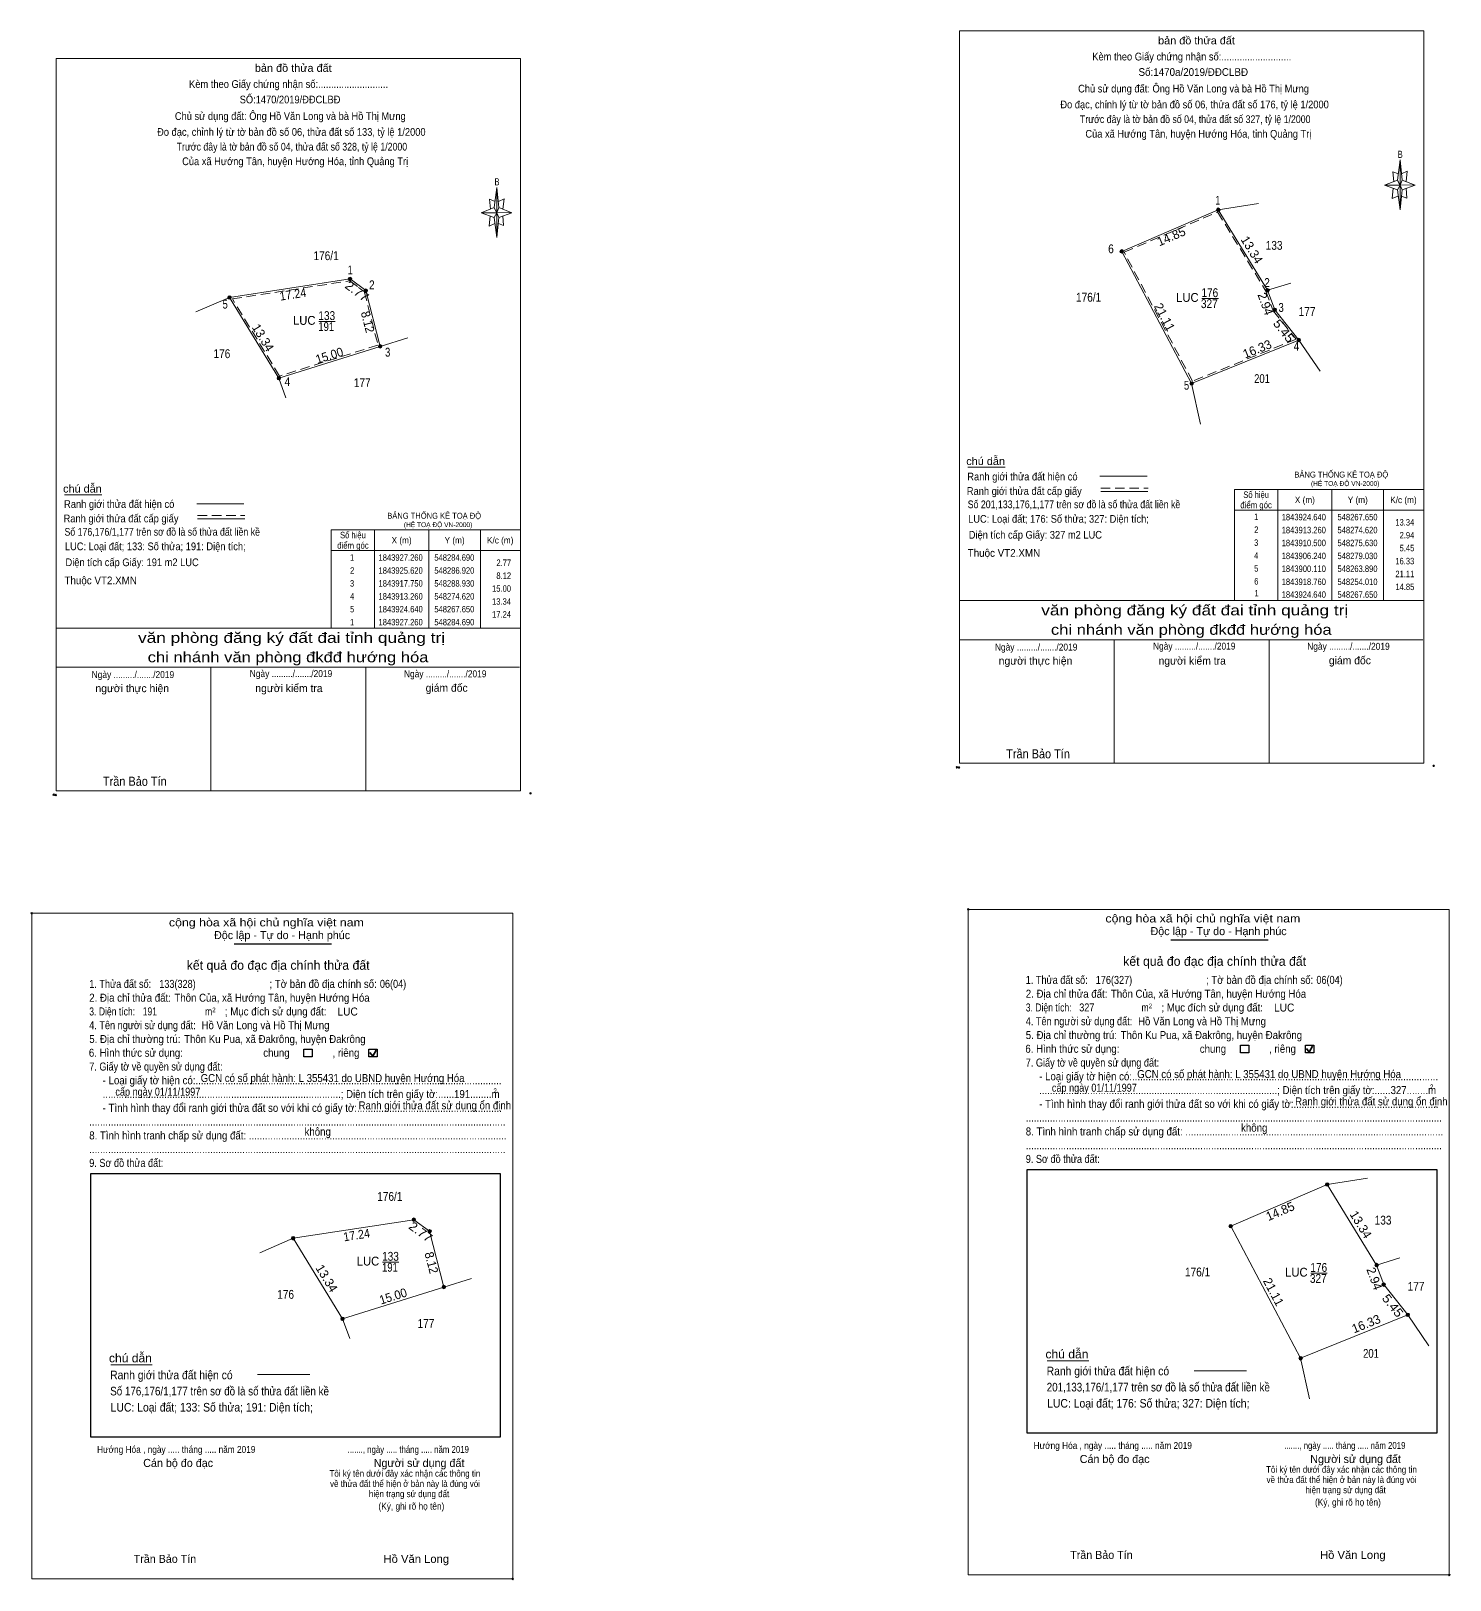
# Model space of a CAD drawing. Header units: metres. Extents: x 548238 to 548701, y 1843866 to 1844350.
# Drawn here: x 548270.6 to 548471, y 1844124.1 to 1844342.8 of the extents above; entities that cross this region are included whole.
import ezdxf
from ezdxf.enums import TextEntityAlignment as Align

# ---------------------------------------------------------------- set-up
doc = ezdxf.new("R2010")
doc.units = ezdxf.units.M
doc.header["$LTSCALE"] = 0.45
doc.header["$PDMODE"] = 32
doc.header["$PDSIZE"] = 0.225
doc.linetypes.add('MEDIUM_DASHED', pattern=[4.5, 3, -1.5])
for name, color, linetype, lineweight in [('10', 7, 'Continuous', 13), ('13', 7, 'Continuous', 13), ('3', 7, 'Continuous', 13), ('5', 7, 'Continuous', 13), ('63', 7, 'Continuous', 13)]:
    doc.layers.add(name, color=color, linetype=linetype, lineweight=lineweight)

msp = doc.modelspace()

# ---------------------------------------------------------------- hatches: boundary and pattern name
at = {"layer": '5'}
for points in [[(548438.51, 1844317.57, 1), (548438.01, 1844317.57, 1)], [(548424.87, 1844311.69, 1), (548424.37, 1844311.69, 1)], [(548315.89, 1844307.79, 1), (548315.39, 1844307.79, 1)], [(548318.12, 1844306.15, 1), (548317.62, 1844306.15, 1)], [(548445.48, 1844306.19, 1), (548444.98, 1844306.19, 1)], [(548298.85, 1844305.17, 1), (548298.35, 1844305.17, 1)], [(548446.49, 1844303.43, 1), (548445.99, 1844303.43, 1)], [(548449.89, 1844299.17, 1), (548449.39, 1844299.17, 1)], [(548320.13, 1844298.28, 1), (548319.63, 1844298.28, 1)], [(548305.82, 1844293.79, 1), (548305.32, 1844293.79, 1)], [(548434.75, 1844293.04, 1), (548434.25, 1844293.04, 1)], [(548453.9, 1844179.96, 1), (548453.4, 1844179.96, 1)], [(548324.89, 1844174.99, 1), (548324.39, 1844174.99, 1)], [(548307.85, 1844172.37, 1), (548307.35, 1844172.37, 1)], [(548327.12, 1844173.35, 1), (548326.62, 1844173.35, 1)], [(548440.26, 1844174.08, 1), (548439.76, 1844174.08, 1)], [(548460.87, 1844168.58, 1), (548460.37, 1844168.58, 1)], [(548329.13, 1844165.48, 1), (548328.63, 1844165.48, 1)], [(548461.88, 1844165.82, 1), (548461.38, 1844165.82, 1)], [(548465.28, 1844161.56, 1), (548464.78, 1844161.56, 1)], [(548314.82, 1844160.99, 1), (548314.32, 1844160.99, 1)], [(548450.14, 1844155.43, 1), (548449.64, 1844155.43, 1)]]:
    msp.add_hatch(color=256, dxfattribs=at).paths.add_polyline_path(points)

# ---------------------------------------------------------------- linework, layer by layer
at = {"layer": '10'}
for p, q in [((548438.26, 1844317.57), (548443.95, 1844318.44)), ((548434.5, 1844293.04), (548424.62, 1844311.69)), ((548319.88, 1844298.28), (548317.87, 1844306.15)), ((548445.23, 1844306.19), (548448.51, 1844307.22)), ((548446.24, 1844303.43), (548445.23, 1844306.19)), ((548298.6, 1844305.17), (548293.87, 1844303.13)), ((548446.24, 1844303.43), (548449.64, 1844299.17)), ((548319.89, 1844298.27), (548323.79, 1844299.49)), ((548434.5, 1844293.04), (548449.64, 1844299.17)), ((548452.63, 1844294.77), (548449.64, 1844299.17)), ((548305.57, 1844293.79), (548319.88, 1844298.28)), ((548435.75, 1844287.3), (548434.5, 1844293.04)), ((548453.65, 1844179.96), (548459.34, 1844180.83)), ((548307.6, 1844172.37), (548302.87, 1844170.33)), ((548328.88, 1844165.48), (548326.87, 1844173.35)), ((548449.89, 1844155.43), (548440.01, 1844174.08)), ((548460.62, 1844168.58), (548463.9, 1844169.61)), ((548461.63, 1844165.82), (548460.62, 1844168.58)), ((548328.89, 1844165.47), (548332.79, 1844166.69)), ((548461.63, 1844165.82), (548465.03, 1844161.56)), ((548314.57, 1844160.99), (548328.88, 1844165.48)), ((548449.89, 1844155.43), (548465.03, 1844161.56)), ((548468.02, 1844157.16), (548465.03, 1844161.56)), ((548451.14, 1844149.69), (548449.89, 1844155.43))]:
    msp.add_line(p, q, dxfattribs=at)
for points in [[(548445.23, 1844306.19), (548438.26, 1844317.57), (548424.62, 1844311.69)], [(548298.6, 1844305.17), (548315.64, 1844307.79), (548317.87, 1844306.15)], [(548306.58, 1844291.03), (548305.57, 1844293.79), (548298.6, 1844305.17)], [(548460.62, 1844168.58), (548453.65, 1844179.96), (548440.01, 1844174.08)], [(548307.6, 1844172.37), (548324.64, 1844174.99), (548326.87, 1844173.35)], [(548315.58, 1844158.23), (548314.57, 1844160.99), (548307.6, 1844172.37)]]:
    msp.add_lwpolyline(points, dxfattribs=at)
at = {"layer": '13'}
for p, q in [((548435.95, 1844305.05), (548438.27, 1844305.05)), ((548311.22, 1844301.81), (548313.54, 1844301.81)), ((548320.22, 1844169.01), (548322.54, 1844169.01)), ((548451.34, 1844167.44), (548453.66, 1844167.44))]:
    msp.add_line(p, q, dxfattribs=at)
at = {"layer": '3'}
for p, q in [((548463.56, 1844321.76), (548463.93, 1844324.59)), ((548463.56, 1844320.37), (548461.74, 1844321.02)), ((548464.22, 1844321.76), (548466.05, 1844321.02)), ((548335.99, 1844317.88), (548336.36, 1844320.71)), ((548464.22, 1844320.37), (548463.93, 1844317.53)), ((548464.88, 1844319.2), (548464.15, 1844319.49)), ((548464.8, 1844320.59), (548464.88, 1844319.2)), ((548335.99, 1844316.49), (548334.17, 1844317.14)), ((548336.65, 1844317.88), (548338.48, 1844317.14)), ((548337.23, 1844316.71), (548337.31, 1844315.32)), ((548336.65, 1844316.49), (548336.36, 1844313.65)), ((548337.31, 1844315.32), (548336.58, 1844315.61)), ((548402.89, 1844281.21), (548408.17, 1844281.21)), ((548421.55, 1844279.94), (548428.22, 1844279.94)), ((548275.32, 1844277.33), (548280.6, 1844277.33)), ((548421.66, 1844277.8), (548428.32, 1844277.8)), ((548293.98, 1844276.06), (548300.65, 1844276.06)), ((548294.09, 1844273.92), (548300.75, 1844273.92)), ((548401.69, 1844262.39), (548467.3, 1844262.39)), ((548274.12, 1844258.51), (548339.73, 1844258.51)), ((548401.69, 1844256.85), (548467.15, 1844256.85)), ((548401.69, 1844256.85), (548467.15, 1844256.85)), ((548401.69, 1844256.85), (548467.15, 1844256.85)), ((548423.56, 1844239.43), (548423.56, 1844256.85)), ((548445.43, 1844239.43), (548445.43, 1844256.85)), ((548274.12, 1844252.97), (548339.58, 1844252.97)), ((548274.12, 1844252.97), (548339.58, 1844252.97)), ((548274.12, 1844252.97), (548339.58, 1844252.97)), ((548295.99, 1844235.55), (548295.99, 1844252.97)), ((548317.86, 1844235.55), (548317.86, 1844252.97)), ((548414.1, 1844155.08), (548419.96, 1844155.08)), ((548281.83, 1844154.52), (548287.69, 1844154.52)), ((548302.57, 1844153.11), (548309.97, 1844153.11)), ((548434.84, 1844153.67), (548442.24, 1844153.67))]:
    msp.add_line(p, q, dxfattribs=at)
at = {"layer": '3', "linetype": 'MEDIUM_DASHED'}
for p, q in [((548421.66, 1844278.26), (548428.36, 1844278.26)), ((548294.09, 1844274.38), (548300.79, 1844274.38))]:
    msp.add_line(p, q, dxfattribs=at)
at = {"layer": '3', "lineweight": 25}
for p, q in [((548299.29, 1844213.93), (548313.03, 1844213.93)), ((548431.56, 1844214.49), (548445.3, 1844214.49)), ((548279.01, 1844181.53), (548336.84, 1844181.53)), ((548336.84, 1844181.53), (548336.84, 1844144.31)), ((548411.28, 1844182.09), (548469.11, 1844182.09)), ((548469.11, 1844182.09), (548469.11, 1844144.87))]:
    msp.add_line(p, q, dxfattribs=at)
at = {"layer": '3', "lineweight": 35}
for p, q in [((548318.45, 1844198.58), (548318.84, 1844198.08)), ((548318.84, 1844198.08), (548319.31, 1844198.92)), ((548450.72, 1844199.14), (548451.11, 1844198.64)), ((548451.11, 1844198.64), (548451.58, 1844199.48))]:
    msp.add_line(p, q, dxfattribs=at)
at = {"layer": '3'}
for points in [[(548401.69, 1844342.8), (548467.3, 1844342.8), (548467.3, 1844239.43), (548401.69, 1844239.43)], [(548274.12, 1844338.92), (548339.73, 1844338.92), (548339.73, 1844235.55), (548274.12, 1844235.55)], [(548463.93, 1844324.59), (548464.22, 1844321.76), (548463.93, 1844321.02)], [(548463.93, 1844321.02), (548461.74, 1844321.02), (548463.56, 1844321.76), (548464.22, 1844320.37), (548466.05, 1844321.02), (548463.93, 1844321.1)], [(548463.93, 1844321.02), (548463.93, 1844317.53), (548463.56, 1844320.37)], [(548336.36, 1844320.71), (548336.65, 1844317.88), (548336.36, 1844317.14)], [(548336.36, 1844317.14), (548334.17, 1844317.14), (548335.99, 1844317.88), (548336.65, 1844316.49), (548338.48, 1844317.14), (548336.36, 1844317.22)], [(548336.36, 1844317.14), (548336.36, 1844313.65), (548335.99, 1844316.49)], [(548270.68, 1844218.24), (548338.61, 1844218.24), (548338.61, 1844124.28), (548270.68, 1844124.28)], [(548402.95, 1844218.8), (548470.88, 1844218.8), (548470.88, 1844124.84), (548402.95, 1844124.84)]]:
    msp.add_lwpolyline(points, close=True, dxfattribs=at)
for points in [[(548463.93, 1844321.02), (548463.56, 1844321.76), (548461.74, 1844321.02)], [(548463.71, 1844322.63), (548462.91, 1844322.92), (548463.05, 1844321.53)], [(548463.93, 1844321.02), (548464.22, 1844320.37), (548466.05, 1844321.02)], [(548464.15, 1844322.63), (548464.95, 1844322.99), (548464.8, 1844321.53)], [(548336.14, 1844318.75), (548335.34, 1844319.04), (548335.48, 1844317.65)], [(548336.58, 1844318.75), (548337.38, 1844319.11), (548337.23, 1844317.65)], [(548462.98, 1844320.59), (548462.83, 1844319.13), (548463.63, 1844319.49)], [(548336.36, 1844317.14), (548335.99, 1844317.88), (548334.17, 1844317.14)], [(548335.41, 1844316.71), (548335.26, 1844315.25), (548336.06, 1844315.61)], [(548336.36, 1844317.14), (548336.65, 1844316.49), (548338.48, 1844317.14)], [(548467.3, 1844239.43), (548401.69, 1844239.43), (548401.69, 1844256.85)], [(548339.73, 1844235.55), (548274.12, 1844235.55), (548274.12, 1844252.97)]]:
    msp.add_lwpolyline(points, dxfattribs=at)
at = {"layer": '3', "linetype": 'MEDIUM_DASHED'}
for points in [[(548438.16, 1844317.25), (548445, 1844306.08), (548446.02, 1844303.31), (548449.24, 1844299.28), (548434.62, 1844293.36), (548424.97, 1844311.57)], [(548315.58, 1844307.53), (548317.65, 1844306), (548319.58, 1844298.45), (548305.68, 1844294.09), (548299.01, 1844304.98)]]:
    msp.add_lwpolyline(points, close=True, dxfattribs=at)
at = {"layer": '3', "lineweight": 25}
for points in [[(548309.12, 1844199.08), (548310.29, 1844199.08), (548310.29, 1844197.99), (548309.12, 1844197.99)], [(548318.3, 1844199.08), (548319.47, 1844199.08), (548319.47, 1844197.99), (548318.3, 1844197.99)], [(548441.39, 1844199.64), (548442.56, 1844199.64), (548442.56, 1844198.55), (548441.39, 1844198.55)], [(548450.57, 1844199.64), (548451.74, 1844199.64), (548451.74, 1844198.55), (548450.57, 1844198.55)]]:
    msp.add_lwpolyline(points, close=True, dxfattribs=at)
for points in [[(548336.84, 1844144.31), (548279.01, 1844144.31), (548279.01, 1844181.53)], [(548469.11, 1844144.87), (548411.28, 1844144.87), (548411.28, 1844182.09)]]:
    msp.add_lwpolyline(points, dxfattribs=at)
at = {"layer": '3'}
for p in [(548401.35, 1844238.86), (548401.64, 1844238.82), (548468.69, 1844239.06), (548273.78, 1844234.98), (548274.07, 1844234.94), (548341.12, 1844235.18), (548270.68, 1844218.24), (548402.95, 1844218.8), (548338.61, 1844124.28), (548470.88, 1844124.84)]:
    msp.add_point(p, dxfattribs=at)
at = {"layer": '5'}
for centre in [(548438.26, 1844317.57), (548424.62, 1844311.69), (548315.64, 1844307.79), (548317.87, 1844306.15), (548445.23, 1844306.19), (548298.6, 1844305.17), (548446.24, 1844303.43), (548449.64, 1844299.17), (548319.88, 1844298.28), (548305.57, 1844293.79), (548434.5, 1844293.04), (548453.65, 1844179.96), (548324.64, 1844174.99), (548307.6, 1844172.37), (548326.87, 1844173.35), (548440.01, 1844174.08), (548460.62, 1844168.58), (548328.88, 1844165.48), (548461.63, 1844165.82), (548465.03, 1844161.56), (548314.57, 1844160.99), (548449.89, 1844155.43)]:
    msp.add_circle(centre, 0.25, dxfattribs=at)
at = {"layer": '63'}
for p, q in [((548446.66, 1844278.07), (548446.66, 1844262.39)), ((548454.32, 1844278.07), (548454.32, 1844262.39)), ((548461.61, 1844278.07), (548461.61, 1844262.39)), ((548440.54, 1844275.15), (548467.3, 1844275.15)), ((548319.1, 1844272.36), (548319.1, 1844258.51)), ((548326.76, 1844272.36), (548326.76, 1844258.51)), ((548334.05, 1844272.36), (548334.05, 1844258.51)), ((548312.98, 1844269.45), (548339.73, 1844269.45))]:
    msp.add_line(p, q, dxfattribs=at)
for points in [[(548440.54, 1844278.07), (548467.3, 1844278.07), (548467.3, 1844262.39), (548440.54, 1844262.39)], [(548312.98, 1844272.36), (548339.73, 1844272.36), (548339.73, 1844258.51), (548312.98, 1844258.51)]]:
    msp.add_lwpolyline(points, close=True, dxfattribs=at)

# ---------------------------------------------------------------- texts
at = {"layer": '13'}
for s, width, p in [('133', 0.85, (548446.145, 1844311.91)), ('176/1', 0.85, (548312.25, 1844310.45)), ('176/1', 0.85, (548419.95, 1844304.59)), ('LUC', 0.95, (548433.895, 1844304.56)), ('176', 0.85, (548437.065, 1844305.23)), ('327', 0.85, (548436.995, 1844303.68)), ('177', 0.85, (548450.805, 1844302.57)), ('LUC', 0.95, (548309.165, 1844301.32)), ('191', 0.8, (548312.27, 1844300.44)), ('133', 0.85, (548312.345, 1844301.99)), ('176', 0.85, (548297.535, 1844296.62)), ('177', 0.85, (548317.355, 1844292.52)), ('201', 0.8, (548444.44, 1844293.1)), ('176/1', 0.85, (548321.25, 1844177.65)), ('133', 0.85, (548461.535, 1844174.3)), ('133', 0.85, (548321.345, 1844169.19)), ('LUC', 0.95, (548318.165, 1844168.52)), ('191', 0.8, (548321.27, 1844167.64)), ('176/1', 0.85, (548435.34, 1844166.98)), ('LUC', 0.95, (548449.285, 1844166.95)), ('176', 0.85, (548452.455, 1844167.62)), ('327', 0.85, (548452.385, 1844166.07)), ('177', 0.85, (548466.195, 1844164.96)), ('176', 0.85, (548306.535, 1844163.82)), ('177', 0.85, (548326.355, 1844159.72)), ('201', 0.8, (548459.83, 1844155.49))]:
    msp.add_text(s, height=1.25, dxfattribs=dict(at, width=width)).set_placement(p, align=Align.CENTER)
at = {"layer": '3'}
for s, height, width, p in [('bản đồ thửa đất', 1.094, 1.05, (548435.185, 1844340.91)), ('Kèm theo Giấy chứng nhận số:...........................', 1.094, 0.9, (548434.515, 1844338.64)), ('bản đồ thửa đất', 1.094, 1.05, (548307.615, 1844337.03)), ('Số:1470a/2019/ĐĐCLBĐ', 1.09, 0.95, (548434.73, 1844336.46)), ('Kèm theo Giấy chứng nhận số:...........................', 1.094, 0.9, (548306.945, 1844334.76)), ('SỐ:1470/2019/ĐĐCLBĐ', 1.09, 0.9, (548307.16, 1844332.58)), ('Chủ sử dụng đất: Ông Hồ Văn Long và bà Hồ Thị Mưng', 1.09, 0.9, (548434.765, 1844334.12)), ('Đo đạc, chỉnh lý từ tờ bản đồ số 06, thửa đất số 176, tỷ lệ 1/2000 ', 1.09, 0.9, (548435.095, 1844331.88)), ('Chủ sử dụng đất: Ông Hồ Văn Long và bà Hồ Thị Mưng', 1.09, 0.9, (548307.195, 1844330.24)), ('Trước đây là tờ bản đồ số 04, thửa đất số 327, tỷ lệ 1/2000 ', 1.09, 0.85, (548435.175, 1844329.8)), ('Đo đạc, chỉnh lý từ tờ bản đồ số 06, thửa đất số 133, tỷ lệ 1/2000 ', 1.09, 0.9, (548307.525, 1844328)), ('Của xã Hướng Tân, huyện Hướng Hóa, tỉnh Quảng Trị', 1.09, 0.9, (548435.45, 1844327.74)), ('Trước đây là tờ bản đồ số 04, thửa đất số 328, tỷ lệ 1/2000 ', 1.09, 0.85, (548307.595, 1844325.92)), ('B', 1.004, 0.75, (548463.96, 1844324.89)), ('Của xã Hướng Tân, huyện Hướng Hóa, tỉnh Quảng Trị', 1.09, 0.9, (548307.88, 1844323.86)), ('B', 1.004, 0.75, (548336.39, 1844321.01)), ('văn phòng đăng ký đất đai tỉnh quảng trị', 1.458, 1.25, (548434.94, 1844260.3)), ('văn phòng đăng ký đất đai tỉnh quảng trị', 1.458, 1.25, (548307.37, 1844256.42)), ('chi nhánh văn phòng đkđđ hướng hóa', 1.458, 1.2, (548434.45, 1844257.56)), ('Ngày ........./......./2019', 0.9841, 0.9, (548412.535, 1844255.33)), ('Ngày ........./......./2019', 0.9841, 0.9, (548434.865, 1844255.47)), ('Ngày ........./......./2019', 0.9841, 0.9, (548456.645, 1844255.44)), ('chi nhánh văn phòng đkđđ hướng hóa', 1.458, 1.2, (548306.88, 1844253.68)), ('Ngày ........./......./2019', 0.9841, 0.9, (548284.965, 1844251.45)), ('Ngày ........./......./2019', 0.9841, 0.9, (548307.295, 1844251.59)), ('Ngày ........./......./2019', 0.9841, 0.9, (548329.075, 1844251.56)), ('Trần Bảo Tín', 1.28, 0.9, (548412.805, 1844240.12)), ('Trần Bảo Tín', 1.28, 0.9, (548285.235, 1844236.24)), ('Tôi ký tên dưới đây xác nhận các thông tin', 0.9368, 0.9, (548323.38, 1844138.7)), ('Tôi ký tên dưới đây xác nhận các thông tin', 0.9368, 0.9, (548455.655, 1844139.26)), ('về thửa đất thể hiện ở bản này là đúng vói', 0.9368, 0.9, (548323.4, 1844137.26)), ('về thửa đất thể hiện ở bản này là đúng vói', 0.9368, 0.9, (548455.67, 1844137.82)), ('hiện trạng sử dụng đất', 0.9368, 0.9, (548456.24, 1844136.38)), ('hiện trạng sử dụng đất', 0.9368, 0.9, (548323.97, 1844135.82))]:
    msp.add_text(s, height=height, dxfattribs=dict(at, width=width)).set_placement(p, align=Align.CENTER)
for s, height, width, p in [('chú dẫn', 1.094, 1.05, (548402.67, 1844281.52)), ('Ranh giới thửa đất hiện có ', 1.094, 0.9, (548402.81, 1844279.35)), ('BẢNG THỐNG KÊ TOẠ ĐỘ ', 0.8383, 0.95, (548449.01, 1844279.76)), ('(HỆ TOẠ ĐỘ VN-2000)', 0.6779, 0.9, (548451.35, 1844278.58)), ('chú dẫn', 1.094, 1.05, (548275.1, 1844277.64)), ('Ranh giới thửa đất cấp giấy', 1.094, 0.9, (548402.74, 1844277.31)), ('Ranh giới thửa đất hiện có ', 1.094, 0.9, (548275.24, 1844275.47)), ('BẢNG THỐNG KÊ TOẠ ĐỘ ', 0.8383, 0.95, (548320.89, 1844273.94)), ('Số 201,133,176,1,177 trên sơ đồ là số thửa đất liền kề', 1.09, 0.85, (548402.87, 1844275.43)), ('Ranh giới thửa đất cấp giấy', 1.094, 0.9, (548275.17, 1844273.43)), ('(HỆ TOẠ ĐỘ VN-2000)', 0.6779, 0.9, (548323.23, 1844272.76)), ('LUC: Loại đất; 176: Số thửa; 327: Diện tích;', 1.09, 0.9, (548402.93, 1844273.38)), ('Số 176,176/1,177 trên sơ đồ là số thửa đất liền kề', 1.09, 0.85, (548275.3, 1844271.55)), ('LUC: Loại đất; 133: Số thửa; 191: Diện tích;', 1.09, 0.9, (548275.36, 1844269.5)), ('Diện tích cấp Giấy: 327 m2 LUC', 1.09, 0.9, (548403.02, 1844271.13)), ('Diện tích cấp Giấy: 191 m2 LUC', 1.09, 0.9, (548275.45, 1844267.25)), ('Thuộc VT2.XMN', 1.09, 0.95, (548402.87, 1844268.57)), ('Thuộc VT2.XMN', 1.09, 0.95, (548275.3, 1844264.69)), ('cộng hòa xã hội chủ nghĩa việt nam', 1.134, 1.15, (548422.32, 1844216.95)), ('cộng hòa xã hội chủ nghĩa việt nam', 1.134, 1.15, (548290.05, 1844216.39)), ('1. Thửa đất số:', 1.134, 0.85, (548411.07, 1844208.27)), ('176(327)', 1.13, 0.85, (548420.96, 1844208.27)), ('; Tờ bản đồ địa chính số:', 1.134, 0.9, (548436.52, 1844208.27)), ('06(04)', 1.13, 0.85, (548452.12, 1844208.28)), ('1. Thửa đất số:', 1.134, 0.85, (548278.8, 1844207.71)), ('133(328)', 1.13, 0.85, (548288.69, 1844207.71)), ('; Tờ bản đồ địa chính số:', 1.134, 0.9, (548304.25, 1844207.71)), ('06(04)', 1.13, 0.85, (548319.85, 1844207.72)), ('2. Địa chỉ thửa đất:', 1.134, 0.9, (548411.07, 1844206.32)), ('Thôn Của, xã Hướng Tân, huyện Hướng Hóa', 1.13, 0.9, (548423.1, 1844206.32)), ('3. Diện tích:', 1.134, 0.8, (548278.8, 1844203.82)), ('2. Địa chỉ thửa đất:', 1.134, 0.9, (548278.8, 1844205.76)), ('Thôn Của, xã Hướng Tân, huyện Hướng Hóa', 1.13, 0.9, (548290.83, 1844205.76)), ('; Mục đích sử dụng đất:', 1.134, 0.9, (548297.96, 1844203.82)), ('3. Diện tích:', 1.134, 0.8, (548411.07, 1844204.38)), ('327', 1.13, 0.85, (548418.62, 1844204.39)), ('m', 1.134, 0.8, (548427.42, 1844204.38)), ('2', 0.6479, 0.8, (548428.44, 1844204.84)), ('; Mục đích sử dụng đất:', 1.134, 0.9, (548430.23, 1844204.38)), ('LUC', 1.13, 0.95, (548446.13, 1844204.37)), ('4. Tên người sử dụng đất:', 1.134, 0.85, (548278.8, 1844201.88)), ('191', 1.13, 0.8, (548286.35, 1844203.83)), ('Hồ Văn Long và Hồ Thị Mưng', 1.13, 0.9, (548294.66, 1844201.88)), ('m', 1.134, 0.8, (548295.15, 1844203.82)), ('2', 0.6479, 0.8, (548296.17, 1844204.28)), ('LUC', 1.13, 0.95, (548313.86, 1844203.81)), ('4. Tên người sử dụng đất:', 1.134, 0.85, (548411.07, 1844202.44)), ('Hồ Văn Long và Hồ Thị Mưng', 1.13, 0.9, (548426.93, 1844202.44)), ('5. Địa chỉ thường trú:', 1.134, 0.9, (548278.8, 1844199.93)), ('Thôn Ku Pua, xã Đakrông, huyện Đakrông', 1.13, 0.9, (548292.2, 1844199.93)), ('5. Địa chỉ thường trú:', 1.134, 0.9, (548411.07, 1844200.49)), ('Thôn Ku Pua, xã Đakrông, huyện Đakrông', 1.13, 0.9, (548424.47, 1844200.49)), ('6. Hình thức sử dụng:', 1.134, 0.9, (548278.74, 1844197.99)), ('chung                , riêng', 1.134, 0.9, (548303.38, 1844197.99)), ('6. Hình thức sử dụng:', 1.134, 0.9, (548411.01, 1844198.55)), ('chung                , riêng', 1.134, 0.9, (548435.65, 1844198.55)), ('7. Giấy tờ về quyền sử dụng đất:', 1.134, 0.85, (548278.8, 1844196.04)), ('7. Giấy tờ về quyền sử dụng đất:', 1.134, 0.85, (548411.07, 1844196.6)), ('GCN có số phát hành: L 355431 do UBND huyện Hướng Hóa', 1.13, 0.9, (548426.81, 1844194.98)), ('     - Loại giấy tờ hiện có:..................................................................................................................', 1.134, 0.9, (548278.8, 1844194.1)), ('GCN có số phát hành: L 355431 do UBND huyện Hướng Hóa', 1.13, 0.9, (548294.54, 1844194.42)), ('     - Loại giấy tờ hiện có:..................................................................................................................', 1.134, 0.9, (548411.07, 1844194.66)), ('cấp ngày 01/11/1997', 1.13, 0.85, (548414.76, 1844193.05)), ('2', 0.6479, 0.8, (548468.16, 1844193.43)), ('     .........................................................................................; Diện tích trên giấy tờ:......191........m', 1.13, 0.9, (548278.8, 1844192.16)), ('cấp ngày 01/11/1997', 1.13, 0.85, (548282.49, 1844192.49)), ('Ranh giới thửa đất sử dụng ổn định', 1.13, 0.9, (548316.84, 1844190.56)), ('2', 0.6479, 0.8, (548335.89, 1844192.87)), ('     - Tình hình thay đổi ranh giới thửa đất so với khi có giấy tờ:......................................................', 1.134, 0.9, (548411.07, 1844190.77)), ('     .........................................................................................; Diện tích trên giấy tờ:......327........m', 1.13, 0.9, (548411.07, 1844192.72)), ('Ranh giới thửa đất sử dụng ổn định', 1.13, 0.9, (548449.11, 1844191.12)), ('     - Tình hình thay đổi ranh giới thửa đất so với khi có giấy tờ:......................................................', 1.134, 0.9, (548278.8, 1844190.21)), ('8. Tình hình tranh chấp sử dụng đất: ................................................................................................', 1.134, 0.9, (548278.8, 1844186.32)), ('...........................................................................................................................................................', 1.134, 0.9, (548278.8, 1844188.27)), ('không', 1.134, 0.9, (548309.21, 1844186.85)), ('8. Tình hình tranh chấp sử dụng đất: ................................................................................................', 1.134, 0.9, (548411.07, 1844186.88)), ('...........................................................................................................................................................', 1.134, 0.9, (548411.07, 1844188.83)), ('không', 1.134, 0.9, (548441.48, 1844187.41)), ('9. Sơ đồ thửa đất:', 1.134, 0.85, (548278.8, 1844182.44)), ('...........................................................................................................................................................', 1.134, 0.9, (548278.8, 1844184.38)), ('9. Sơ đồ thửa đất:', 1.134, 0.85, (548411.07, 1844183)), ('...........................................................................................................................................................', 1.134, 0.9, (548411.07, 1844184.94)), ('chú dẫn', 1.215, 1.05, (548413.85, 1844155.41)), ('chú dẫn', 1.215, 1.05, (548281.58, 1844154.85)), ('Ranh giới thửa đất hiện có ', 1.215, 0.9, (548281.75, 1844152.46)), ('Ranh giới thửa đất hiện có ', 1.215, 0.9, (548414.02, 1844153.02)), ('Số 176,176/1,177 trên sơ đồ là số thửa đất liền kề', 1.22, 0.85, (548281.76, 1844150.18)), ('201,133,176/1,177 trên sơ đồ là số thửa đất liền kề', 1.22, 0.85, (548414.03, 1844150.74)), ('LUC: Loại đất; 133: Số thửa; 191: Diện tích;', 1.22, 0.9, (548281.82, 1844147.9)), ('LUC: Loại đất; 176: Số thửa; 327: Diện tích;', 1.22, 0.9, (548414.09, 1844148.46)), ('Hướng Hóa , ngày ..... tháng ..... năm 2019', 0.972, 0.9, (548279.91, 1844142.07)), ('......., ngày ..... tháng ..... năm 2019', 0.972, 0.85, (548315.29, 1844142.07)), ('Hướng Hóa , ngày ..... tháng ..... năm 2019', 0.972, 0.9, (548412.18, 1844142.63)), ('......., ngày ..... tháng ..... năm 2019', 0.972, 0.85, (548447.56, 1844142.63)), ('(Ký, ghi rõ họ tên)', 0.972, 0.9, (548319.65, 1844134.06)), ('(Ký, ghi rõ họ tên)', 0.972, 0.9, (548451.92, 1844134.62)), ('Hồ Văn Long', 1.13, 1.05, (548320.36, 1844126.54)), ('Hồ Văn Long', 1.13, 1.05, (548452.63, 1844127.1))]:
    msp.add_text(s, height=height, dxfattribs=dict(at, width=width)).set_placement(p)
for s, height, p in [('người thực hiện', 1.094, (548412.445, 1844253.34)), ('người kiểm tra', 1.094, (548434.575, 1844253.35)), ('giám đốc', 1.094, (548456.85, 1844253.4)), ('người thực hiện', 1.094, (548284.875, 1844249.46)), ('người kiểm tra', 1.094, (548307.005, 1844249.47)), ('giám đốc', 1.094, (548329.28, 1844249.52)), ('kết quả đo đạc địa chính thửa đất', 1.296, (548305.48, 1844210.27)), ('kết quả đo đạc địa chính thửa đất', 1.296, (548437.745, 1844210.83)), ('.', 0.324, (548338.5997, 1844124.12)), ('.', 0.324, (548470.8697, 1844124.68))]:
    msp.add_text(s, height=height, dxfattribs=at).set_placement(p, align=Align.CENTER)
for s, height, p in [('Độc lập - Tự do - Hạnh phúc', 1.134, (548428.69, 1844215.16)), ('Độc lập - Tự do - Hạnh phúc', 1.134, (548296.42, 1844214.6)), ('Cán bộ đo đạc', 1.134, (548418.69, 1844140.64)), ('Người sử dụng đất', 1.134, (548451.25, 1844140.64)), ('Cán bộ đo đạc', 1.134, (548286.42, 1844140.08)), ('Người sử dụng đất', 1.134, (548318.98, 1844140.08)), ('Trần Bảo Tín', 1.13, (548285.08, 1844126.54)), ('Trần Bảo Tín', 1.13, (548417.35, 1844127.1))]:
    msp.add_text(s, height=height, dxfattribs=at).set_placement(p)
at = {"layer": '63'}
for s, height, width, p in [(' 1', 1.25, 0.75, (548438.54, 1844318.27)), (' 6', 1.25, 0.85, (548423.5, 1844311.42)), (' 1', 1.25, 0.75, (548316, 1844308.43)), (' 2', 1.25, 0.85, (548445.54, 1844306.66)), (' 2', 1.25, 0.85, (548319.11, 1844306.34)), (' 5', 1.25, 0.8, (548298.37, 1844303.61)), (' 3', 1.25, 0.8, (548447.51, 1844303.15)), (' 3', 1.25, 0.8, (548321.32, 1844296.83)), (' 4', 1.25, 0.85, (548449.69, 1844297.67)), (' 4', 1.25, 0.85, (548307.18, 1844292.66)), (' 5', 1.25, 0.8, (548434.15, 1844292.16)), ('13.34', 0.9112, 0.85, (548465.94, 1844272.98)), ('2.94', 0.9112, 0.85, (548465.95, 1844271.16)), ('16.33', 0.9112, 0.85, (548465.94, 1844267.51)), ('5.45', 0.9112, 0.85, (548465.95, 1844269.35)), ('8.12', 0.9112, 0.85, (548338.38, 1844265.45)), ('2.77', 0.9112, 0.85, (548338.39, 1844267.28)), ('21.11', 0.9112, 0.85, (548465.95, 1844265.69)), ('15.00', 0.9112, 0.85, (548338.37, 1844263.63)), ('14.85', 0.9112, 0.85, (548465.95, 1844263.87)), ('13.34', 0.9112, 0.85, (548338.37, 1844261.8)), ('17.24', 0.9112, 0.85, (548338.37, 1844259.99))]:
    msp.add_text(s, height=height, dxfattribs=dict(at, width=width)).set_placement(p, align=Align.RIGHT)
for s, rotation, p in [('14.85', 23.32, (548431.8626, 1844313.2159)), ('13.34', 301.487, (548442.4675, 1844311.5864)), ('2.94', 290.1, (548444.3318, 1844304.0648)), ('21.11', 297.913, (548430.1207, 1844302.1176)), ('13.34', 301.487, (548302.8075, 1844299.1864)), ('16.33', 22.042, (548443.9854, 1844297.3234)), ('14.85', 23.32, (548447.2526, 1844175.6059)), ('13.34', 301.487, (548457.8575, 1844173.9764)), ('13.34', 301.487, (548311.8075, 1844166.3864)), ('2.94', 290.1, (548459.7218, 1844166.4548)), ('21.11', 297.913, (548445.5107, 1844164.5076)), ('16.33', 22.042, (548459.3754, 1844159.7134))]:
    msp.add_text(s, height=1.25, rotation=rotation, dxfattribs=at).set_placement(p, align=Align.CENTER)
for s, rotation, width, p in [('17.24', 8.741, 0.9, (548307.66, 1844305.0106)), ('2.77', 323.668, 1.1, (548316.2347, 1844305.5581)), ('8.12', 284.327, 0.95, (548317.5257, 1844301.5597)), ('5.45', 308.594, 1.1, (548447.0294, 1844300.0749)), ('15.00', 17.42, 0.95, (548312.9029, 1844296.3934)), ('2.77', 323.668, 1.1, (548325.2347, 1844172.7581)), ('17.24', 8.741, 0.9, (548316.66, 1844172.2106)), ('8.12', 284.327, 0.95, (548326.5257, 1844168.7597)), ('15.00', 17.42, 0.95, (548321.9029, 1844163.5934)), ('5.45', 308.594, 1.1, (548462.4194, 1844162.4649))]:
    msp.add_text(s, height=1.25, rotation=rotation, dxfattribs=dict(at, width=width)).set_placement(p, align=Align.CENTER)
for s, width, p in [('Số hiệu', 0.85, (548443.61, 1844276.88)), ('điểm góc', 0.9, (548443.605, 1844275.42)), ('X (m)', 0.95, (548450.49, 1844276.15)), ('Y (m)', 0.95, (548457.965, 1844276.15)), ('K/c (m)', 0.95, (548464.415, 1844276.15)), (' 2', 0.85, (548443.485, 1844271.94)), (' 1', 0.75, (548443.475, 1844273.76)), ('1843924.640', 0.85, (548450.34, 1844273.72)), ('1843913.260', 0.85, (548450.34, 1844271.89)), ('548267.650', 0.85, (548457.925, 1844273.72)), ('548274.620', 0.85, (548457.925, 1844271.89)), ('điểm góc', 0.9, (548316.045, 1844269.72)), ('Số hiệu', 0.85, (548316.04, 1844271.18)), ('X (m)', 0.95, (548322.92, 1844270.45)), ('Y (m)', 0.95, (548330.405, 1844270.45)), ('K/c (m)', 0.95, (548336.845, 1844270.45)), (' 3', 0.8, (548443.47, 1844270.11)), ('1843910.500', 0.85, (548450.34, 1844270.07)), ('548275.630', 0.85, (548457.925, 1844270.07)), (' 1', 0.75, (548315.775, 1844268.01)), ('1843927.260', 0.85, (548322.78, 1844268.01)), ('548284.690', 0.85, (548330.365, 1844268.01)), (' 4', 0.85, (548443.475, 1844268.29)), ('1843906.240', 0.85, (548450.34, 1844268.24)), ('548279.030', 0.85, (548457.925, 1844268.24)), (' 2', 0.85, (548315.785, 1844266.18)), ('1843925.620', 0.85, (548322.78, 1844266.18)), ('548286.920', 0.85, (548330.365, 1844266.18)), (' 5', 0.8, (548443.48, 1844266.47)), ('1843900.110', 0.85, (548450.34, 1844266.43)), ('548263.890', 0.85, (548457.925, 1844266.43)), (' 3', 0.8, (548315.77, 1844264.36)), ('1843917.750', 0.85, (548322.78, 1844264.36)), ('548288.930', 0.85, (548330.365, 1844264.36)), (' 6', 0.85, (548443.485, 1844264.65)), ('1843918.760', 0.85, (548450.34, 1844264.59)), ('548254.010', 0.85, (548457.925, 1844264.59)), (' 4', 0.85, (548315.785, 1844262.53)), ('1843913.260', 0.85, (548322.78, 1844262.53)), ('548274.620', 0.85, (548330.365, 1844262.53)), (' 1', 0.75, (548443.525, 1844262.97)), ('1843924.640', 0.85, (548450.34, 1844262.78)), ('548267.650', 0.85, (548457.925, 1844262.78)), (' 5', 0.8, (548315.78, 1844260.72)), (' 1', 0.75, (548315.775, 1844258.89)), ('1843924.640', 0.85, (548322.78, 1844260.72)), ('1843927.260', 0.85, (548322.78, 1844258.89)), ('548267.650', 0.85, (548330.365, 1844260.72)), ('548284.690', 0.85, (548330.365, 1844258.89))]:
    msp.add_text(s, height=0.9112, dxfattribs=dict(at, width=width)).set_placement(p, align=Align.CENTER)

doc.saveas('drawing.dxf')
